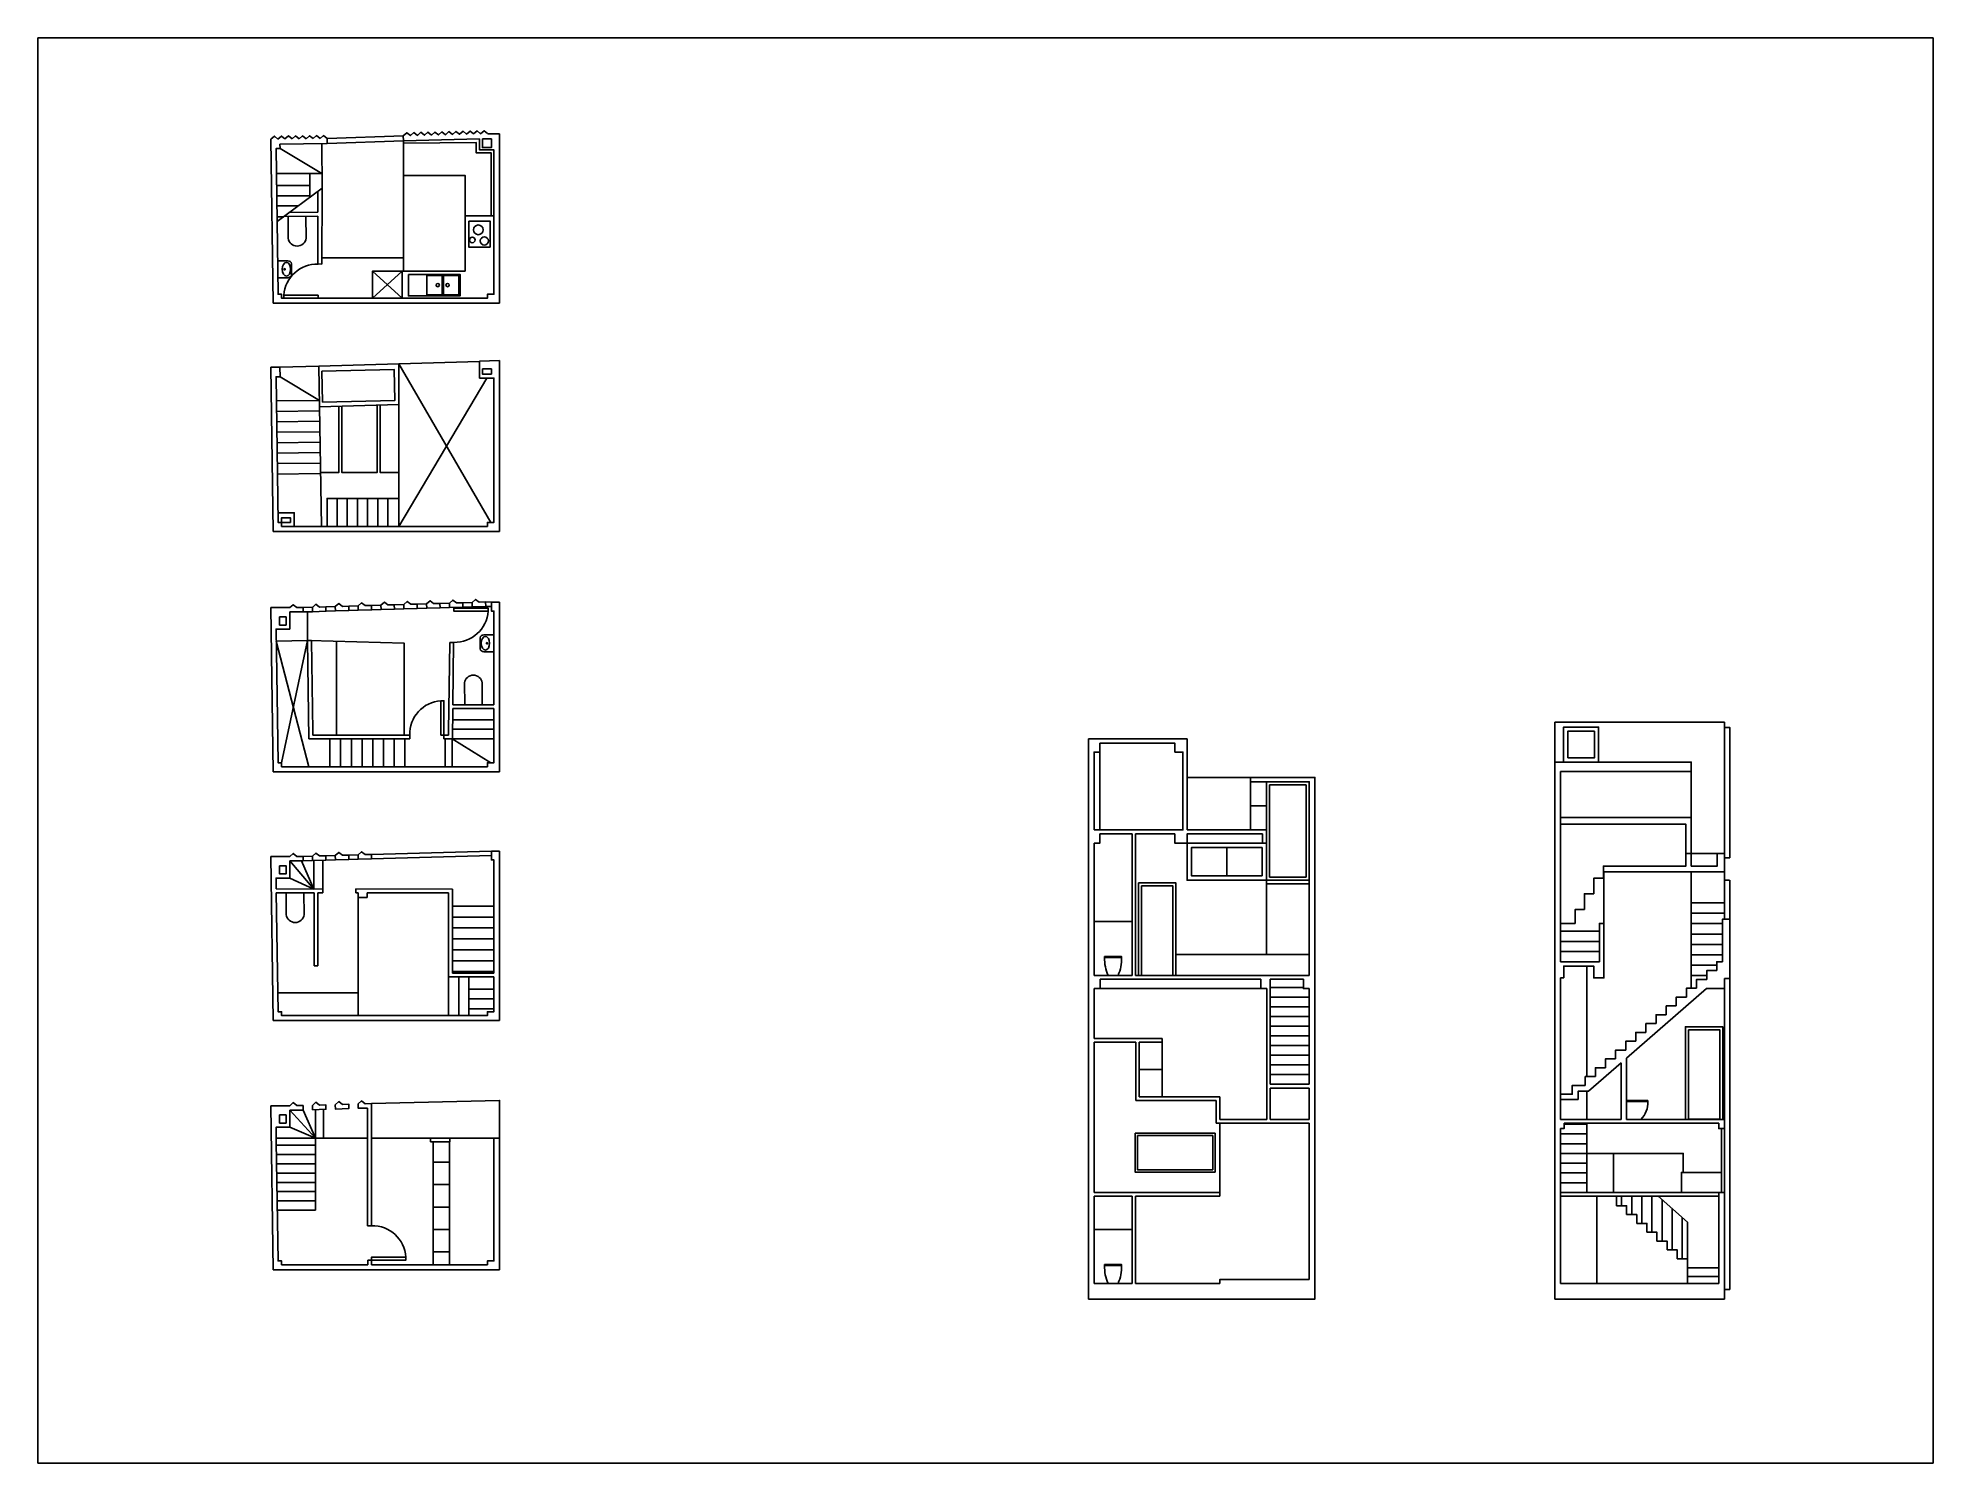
# Model space of a CAD drawing. Header units: millimetres. Extents: x 2264 to 6281, y 216 to 3237.
import ezdxf

# ---------------------------------------------------------------- set-up
doc = ezdxf.new("R2010")
doc.units = ezdxf.units.MM
for name, color, linetype in [('arredo', 6, 'Continuous'), ('infissi', 2, 'Continuous'), ('non sezionato', 1, 'Continuous'), ('sezionato', 3, 'Continuous')]:
    doc.layers.add(name, color=color, linetype=linetype)
picture_1 = doc.add_image_def('image1.jpg', size_in_pixel=(1330, 1000))

msp = doc.modelspace()

# ---------------------------------------------------------------- linework, layer by layer
at = {"layer": 'arredo'}
for p, q in [((2942.3, 1415.2), (2942.3, 1164.6)), ((5620.9, 761.5), (5620.9, 781.6)), ((5642.4, 742.7), (5642.4, 781.6)), ((5663.8, 724), (5663.8, 781.6)), ((5685.3, 705.3), (5685.3, 781.6)), ((5760.4, 727), (5698.8, 781.6)), ((5706.8, 686.5), (5706.8, 774.5)), ((5728.2, 667.8), (5728.2, 755.5)), ((5749.7, 649.1), (5749.7, 736.5)), ((5760.4, 649.1), (5760.4, 727))]:
    msp.add_line(p, q, dxfattribs=at)
for points in [[(3038.5, 3021), (3038.5, 2945.3), (3169.3, 2945.3), (3169.3, 2742.5), (2973.3, 2742.5), (2973.3, 2685.1), (3035.8, 2685.1), (3035.8, 2742.5), (2973.3, 2685.1)], [(3038.4, 3013.5), (3192.5, 3015.5), (3192.7, 2993.5), (3224.4, 2993.5), (3224.4, 2859.6)], [(3038.5, 2945.3), (3038.5, 2742.5)], [(3169.3, 2859.6), (3230.3, 2859.6)], [(3177.1, 2848.5), (3222.2, 2848.5), (3222.2, 2793.4), (3177.1, 2793.4), (3177.1, 2848.5)], [(2866, 2770.7), (3038.5, 2770.7)], [(2973.3, 2742.5), (3035.8, 2685.1)], [(3049, 2735.6), (3158.8, 2735.6), (3158.8, 2690.2), (3049, 2690.2), (3049, 2735.6)], [(3088.2, 2733.4), (3120.6, 2733.4), (3120.6, 2692.5), (3088.2, 2692.5), (3088.2, 2733.4)], [(3123.5, 2733.4), (3155.9, 2733.4), (3155.9, 2692.5), (3123.5, 2692.5), (3123.5, 2733.4)], [(2901.8, 2456.2), (2901.8, 2315.8), (2863.3, 2315.8)], [(2907.8, 2456.4), (2907.8, 2315.8), (2983.1, 2315.8), (2983.1, 2458.6)], [(2989, 2458.8), (2989.1, 2315.8), (3027.6, 2315.8)], [(3039.8, 1759.2), (3039.8, 1954.3), (2839.6, 1959.5)], [(2896.8, 1759.2), (2896.8, 1958)], [(4525, 1287.5), (4525, 1289.7), (4543, 1289.7)], [(4561.1, 1287.5), (4561.1, 1289.7), (4543, 1289.7)], [(4676.1, 1249.3), (4676.1, 1293.9), (4958.9, 1293.9)], [(2942.3, 1213.1), (2772.1, 1213.1)], [(5676.4, 982.3), (5676.4, 984.6), (5631.7, 984.6)], [(5547.6, 872.4), (5751.6, 872.4), (5751.6, 832.1)], [(5603.7, 872.4), (5603.7, 789.5)], [(5747.9, 789.5), (5747.9, 832.1), (5832.9, 832.1)], [(4524.9, 634.6), (4524.9, 636.9), (4543, 636.9)], [(4561.1, 634.6), (4561.1, 636.9), (4543, 636.9)]]:
    msp.add_lwpolyline(points, dxfattribs=at)
for points in [[(2794.1, 2858.2), (2794.1, 2812.2, 0.872576), (2832.2, 2812.2), (2831.5, 2858.7)], [(2772.3, 2764.3), (2793.5, 2764.3, -0.350083), (2801.4, 2758.3), (2801.4, 2746.5)], [(2772.3, 2728.7), (2793.5, 2728.7, 0.350083), (2801.4, 2734.7), (2801.4, 2746.5)], [(3230.3, 1971.6), (3209.1, 1971.6, 0.350083), (3201.2, 1965.6), (3201.2, 1953.7)], [(3230.3, 1935.9), (3209.1, 1935.9, -0.350083), (3201.2, 1941.9), (3201.2, 1953.7)], [(3205.8, 1823.8), (3205.8, 1869.7, 0.872576), (3167.7, 1869.7), (3168.4, 1823.2)], [(2790.2, 1424.4), (2790.2, 1378.5, 0.872576), (2828.3, 1378.5), (2827.7, 1425)], [(4532.5, 1249.9, -0.117197), (4525, 1287.5), (4543, 1287.5)], [(4553.6, 1249.9, 0.117197), (4561.1, 1287.5), (4543, 1287.5)], [(5661.9, 944.7, 0.217181), (5676.4, 982.3), (5631.7, 982.3)], [(4532.5, 597, -0.117197), (4524.9, 634.6), (4543, 634.6)], [(4553.6, 597, 0.117197), (4561.1, 634.6), (4543, 634.6)]]:
    msp.add_lwpolyline(points, format="xyb", dxfattribs=at)
for centre, radius in [((3184.5, 2808.7), 5.96), ((3197.3, 2830.1), 10.3), ((3210, 2806.6), 8.67), ((2786.7, 2746.5), 1.43), ((3111.3, 2712.9), 3.44), ((3132.2, 2712.9), 3.44), ((3215.9, 1953.7), 1.43)]:
    msp.add_circle(centre, radius, dxfattribs=at)
for centre, major_axis in [((2790.4, 2746.5), (0, -14.6)), ((3212.2, 1953.7), (0, 14.6))]:
    msp.add_ellipse(centre, major_axis=major_axis, ratio=0.615813, dxfattribs=at)
at = {"layer": 'infissi'}
for p, q in [((2874.1, 2031), (2894.2, 2031.6)), ((2874.4, 2021.6), (2894.5, 2022.2)), ((2922.5, 2032.5), (2942.5, 2033.1)), ((2922.8, 2023), (2942.8, 2023.7)), ((2970.8, 2033.9), (2990.9, 2034.5)), ((2971.1, 2024.5), (2991.2, 2025.1)), ((3019.2, 2035.4), (3039.2, 2036)), ((3019.5, 2026), (3039.5, 2026.6)), ((3067.5, 2036.9), (3087.6, 2037.5)), ((3067.8, 2027.5), (3087.9, 2028.1)), ((3115.9, 2038.3), (3135.9, 2039)), ((3116.2, 2028.9), (3136.2, 2029.5)), ((3164.2, 2039.8), (3184.3, 2040.4)), ((3164.5, 2030.4), (3184.6, 2031)), ((2825.8, 1502), (2845.8, 1502.4)), ((2825.8, 1492.6), (2846.1, 1493.2)), ((2874.1, 1503.5), (2894.2, 1503.9)), ((2874.4, 1494.1), (2894.5, 1494.7)), ((2922.5, 1505), (2942.5, 1505.4)), ((2922.8, 1495.6), (2942.8, 1496.2))]:
    msp.add_line(p, q, dxfattribs=at)
for points in [[(2857.8, 2685.1), (2785.1, 2685.1), (2785.1, 2691.4), (2857.8, 2691.4), (2857.8, 2685.1)], [(2825.8, 2029.5), (2845.8, 2030.1)], [(2825.8, 2020.1), (2846.1, 2020.7)], [(3145.3, 2028.4), (3218, 2028.4), (3218, 2022), (3145.3, 2022), (3145.3, 2028.4)], [(3212.6, 2041.3), (3225.1, 2040.8)], [(3212.9, 2031.9), (3225.1, 2031.9)], [(3124.5, 1759.2), (3124.5, 1831.8), (3118.1, 1831.8), (3118.1, 1759.2), (3124.5, 1759.2)], [(2970.8, 1506.4), (3225.1, 1513.3)], [(2971.1, 1497), (3225.1, 1503.9)], [(4784, 1520.9), (4784, 1461)], [(4597.1, 1249.9), (4597.1, 1445.7), (4676.1, 1445.7), (4676.1, 1249.9)], [(5756.4, 945.1), (5756.4, 1140.9), (5835.4, 1140.9), (5835.4, 945.1)], [(5832.9, 925), (5832.9, 789.5)], [(5839, 925), (5839, 789.5)], [(2971.1, 646.3), (3043.8, 646.3), (3043.8, 652.7), (2971.1, 652.7), (2971.1, 646.3)]]:
    msp.add_lwpolyline(points, dxfattribs=at)
for points in [[(5498, 1702), (5572.2, 1702), (5572.2, 1776.1), (5498, 1776.1)], [(5506.9, 1710.9), (5563.3, 1710.9), (5563.3, 1767.3), (5506.9, 1767.3)], [(4874.8, 1653.6), (4952.2, 1653.6), (4952.2, 1458.3), (4874.8, 1458.3)], [(4868.1, 1451.6), (4699.8, 1451.6), (4699.8, 1530.4), (4868.1, 1530.4)], [(4858.7, 1461), (4709.2, 1461), (4709.2, 1520.9), (4858.7, 1520.9)], [(4603.5, 1439.4), (4669.8, 1439.4), (4669.8, 1249.9), (4603.5, 1249.9)], [(5762.8, 1134.6), (5829.1, 1134.6), (5829.1, 945.1), (5762.8, 945.1)], [(4589.6, 915.1), (4759.1, 915.1), (4759.1, 832.9), (4589.6, 832.9)], [(4594.4, 910.3), (4754.3, 910.3), (4754.3, 837.7), (4594.4, 837.7)]]:
    msp.add_lwpolyline(points, close=True, dxfattribs=at)
for centre, start, end in [((2855.6, 2687.1), 88.2639, 176.5024), ((3147.5, 2026.3), 268.2639, 356.5024), ((3122.4, 1761.3), 93.4976, 181.7361), ((2973.3, 648.4), 3.4976, 91.7361)]:
    msp.add_arc(centre, 70.6, start, end, dxfattribs=at)
at = {"layer": 'non sezionato'}
for p, q in [((2797.6, 1456.2), (2848.4, 1432.9)), ((5583.5, 1360.1), (5583.5, 1469.5)), ((5491.3, 1343.4), (5573.8, 1343.4)), ((5491.3, 1321.9), (5573.8, 1321.9)), ((5491.3, 1300.3), (5573.8, 1300.3)), ((5547, 1269.4), (5547, 1035.3)), ((5547, 1004.1), (5547, 944.5)), ((5547.6, 936.6), (5547.6, 789.5)), ((2852, 889.8), (2771, 889.8)), ((2852, 870.1), (2771, 870.1)), ((2852, 850.5), (2771, 850.5)), ((3101.5, 853.9), (3136.4, 853.9)), ((2852, 830.8), (2771, 830.8)), ((2852, 811.1), (2771, 811.1)), ((3101.5, 806.3), (3136.4, 806.3)), ((2852, 791.5), (2771, 791.5)), ((2852, 771.8), (2771, 771.8)), ((5491.3, 789.5), (5826.8, 789.5)), ((5491.3, 781.6), (5826.8, 781.6)), ((5568.6, 781.6), (5568.6, 597)), ((2852, 752.2), (2771, 752.2)), ((3101.5, 758.8), (3136.4, 758.8)), ((3101.5, 711.3), (3136.4, 711.3)), ((3101.5, 663.7), (3136.4, 663.7))]:
    msp.add_line(p, q, dxfattribs=at)
for points in [[(2876.8, 3023.8), (3038.6, 3029.2)], [(2876.8, 3013.2), (3038.4, 3018.4)], [(2777, 3002.2), (2865.9, 2949.2)], [(2866, 2918.2), (2865.7, 3013.1)], [(2865.9, 2949.2), (2769.2, 2949.2)], [(2840.4, 2949.2), (2840.4, 2899.3)], [(2840.4, 2924.2), (2769.6, 2924.2)], [(2840.4, 2902.4), (2769.6, 2902.4)], [(2815.7, 2881), (2769.6, 2881)], [(2784.3, 2857.9), (2769.6, 2857.9)], [(2776.8, 2538.8), (2859.4, 2541.3)], [(2859.4, 2541.3), (3028.8, 2546.3)], [(2859.4, 2541.3), (2865.2, 2201.6)], [(3028.8, 2546.3), (3199.9, 2551.3)], [(3028.8, 2546.3), (3028.8, 2201.6)], [(3028.8, 2546.3), (3223.5, 2209.9)], [(2777, 2518.7), (2860.6, 2468.6)], [(3215.1, 2516), (3028.8, 2201.6)], [(2860.6, 2468.6), (2769.2, 2467.4)], [(2860.6, 2468.6), (2769.2, 2467.4)], [(2860.9, 2455), (3028.8, 2460)], [(2860.6, 2446.5), (2769.2, 2445.2)], [(2860.9, 2424.3), (2769.5, 2423.1)], [(2860.6, 2402.2), (2769.2, 2400.9)], [(2861.5, 2380), (2770.1, 2378.8)], [(2861.8, 2357.9), (2770.4, 2356.6)], [(2861.8, 2335.7), (2770.4, 2334.5)], [(2862.4, 2313.6), (2771, 2312.3)], [(2876.6, 2201.6), (2876.6, 2260.9), (3028.8, 2260.9)], [(2898.1, 2260.9), (2898.1, 2201.6)], [(2919.6, 2260.9), (2919.6, 2201.6)], [(2941.2, 2260.9), (2941.2, 2201.6)], [(2962.7, 2260.9), (2962.7, 2201.6)], [(2984.2, 2260.9), (2984.2, 2201.6)], [(3005.7, 2260.9), (3005.7, 2201.6)], [(2772.4, 2230.5), (2772.4, 2230.5), (2807, 2230.5), (2807, 2201.6)], [(2835.5, 1959.4), (2835.5, 2020.1)], [(2835.5, 1959.4), (2768.9, 1958.4), (2838.3, 1692)], [(2780.1, 1700.4), (2835.5, 1959.4)], [(3142.3, 1791.3), (3230.3, 1791.3)], [(3142.3, 1771.7), (3230.3, 1771.7)], [(5479.6, 1702), (5479.6, 1786.5), (5839, 1786.5), (5839, 1498.8)], [(5839, 1775.4), (5850.2, 1775.4), (5850.2, 1498.8)], [(2882.7, 1751.2), (2882.7, 1692)], [(2905.5, 1751.2), (2905.5, 1692)], [(2928.2, 1751.2), (2928.2, 1692)], [(2950.9, 1751.2), (2950.9, 1692)], [(2973.6, 1751.2), (2973.6, 1692)], [(2996.4, 1751.2), (2996.4, 1692)], [(3019.1, 1751.2), (3019.1, 1692)], [(3041.8, 1751.2), (3041.8, 1692)], [(3127.2, 1751.2), (3127.2, 1692)], [(3142.1, 1751.2), (3142.1, 1692)], [(3142.1, 1751.2), (3223.5, 1700.4)], [(3142.3, 1751.2), (3230.3, 1751.2)], [(4515.2, 1723), (4515.2, 1558.2)], [(4834.2, 1669.6), (4699.8, 1669.6)], [(5491.3, 1584.2), (5768.7, 1584.2), (5768.7, 1682.1)], [(5491.3, 1570.3), (5757.3, 1570.3), (5757.3, 1508.5)], [(5768.7, 1584.2), (5768.7, 1508.5)], [(4859.6, 1530.4), (4699.8, 1530.4)], [(2822.6, 1492.5), (2848.4, 1432.9), (2797.5, 1492.6)], [(2848.4, 1432.9), (2848.4, 1493.9)], [(2867.5, 1432.9), (2867.5, 1493.9)], [(5823.6, 1508.5), (5768.7, 1508.5)], [(5850.2, 1498.8), (5839, 1498.8)], [(5768.7, 1469.5), (5768.7, 1222.6)], [(5839, 1469.5), (5839, 1369.2)], [(5849.8, 1451.5), (5839, 1451.5)], [(5850.2, 1451.5), (5850.2, 584.3), (5839, 584.3)], [(4868.1, 1443.6), (4868.1, 1293.9)], [(3142.8, 1396.5), (3230.3, 1396.5)], [(3142.8, 1373.4), (3230.3, 1373.4)], [(5768.7, 1403.4), (5839, 1403.4)], [(5768.7, 1381.4), (5839, 1381.4)], [(3142.8, 1350.3), (3230.3, 1350.3)], [(3142.8, 1327.2), (3230.3, 1327.2)], [(4502.7, 1364.4), (4583.3, 1364.4)], [(5768.7, 1359.5), (5834.9, 1359.5)], [(5768.7, 1337.5), (5834.9, 1337.5)], [(3142.8, 1304.1), (3230.3, 1304.1)], [(5768.7, 1315.6), (5834.9, 1315.6)], [(5768.7, 1293.6), (5834.9, 1293.6)], [(3134.2, 1246.7), (3134.2, 1164.6)], [(3142.8, 1281), (3230.3, 1281)], [(3142.8, 1257.9), (3230.3, 1257.9)], [(3155.7, 1246.7), (3155.7, 1164.6)], [(3177.2, 1246.7), (3177.2, 1164.6)], [(5768.7, 1271.7), (5822.8, 1271.7)], [(5768.7, 1249.7), (5801.4, 1249.7)], [(3177.2, 1220.9), (3230.3, 1220.8)], [(4515.3, 1221.8), (4856.2, 1221.8)], [(4946.3, 1224.2), (4876.2, 1224.2)], [(5839, 1222), (5839, 944.5)], [(3177.2, 1200), (3230.3, 1199.9)], [(3177.2, 1179.1), (3230.3, 1179)], [(4958.9, 1203.6), (4876.2, 1203.6)], [(4958.9, 1183.1), (4876.2, 1183.1)], [(4958.9, 1162.6), (4876.2, 1162.6)], [(4958.9, 1142.1), (4876.2, 1142.1)], [(4646.8, 1108.4), (4646.8, 992.6)], [(4958.9, 1121.6), (4876.2, 1121.6)], [(4958.9, 1101.1), (4876.2, 1101.1)], [(4646.8, 1050.5), (4598.5, 1050.5)], [(4958.9, 1080.5), (4876.2, 1080.5)], [(4958.9, 1060), (4876.2, 1060)], [(4958.9, 1039.5), (4876.2, 1039.5)], [(2825.8, 964.5), (2852, 904.9), (2797.5, 964.5)], [(2852, 965.1), (2852, 752.2)], [(2869.4, 904.9), (2869.4, 965.8)], [(3242.4, 904.8), (3242.4, 984.9), (2971.1, 978.3)], [(2797.6, 928.1), (2852, 904.9)], [(4769.1, 936.6), (4769.1, 789.5)], [(5547.6, 934.6), (5499.2, 934.6)], [(2962.4, 904.9), (2768.9, 904.9)], [(3095.8, 904.9), (2971.1, 904.9)], [(3101.5, 896.9), (3101.5, 636.4)], [(3136.4, 896.9), (3136.4, 636.4)], [(3230.3, 904.8), (3136.9, 904.8)], [(5547.6, 913.9), (5491.3, 913.9)], [(5547.6, 893.1), (5491.3, 893.1)], [(5547.6, 872.4), (5491.3, 872.4)], [(5547.6, 851.7), (5491.3, 851.7)], [(5547.6, 831), (5491.3, 831)], [(5547.6, 810.2), (5491.3, 810.2)], [(5610.2, 761.5), (5610.2, 781.6)], [(5631.6, 742.7), (5631.6, 761.5), (5610.2, 761.5)], [(5653.1, 724), (5653.1, 742.7), (5631.6, 742.7)], [(5674.6, 705.3), (5674.6, 724), (5653.1, 724)], [(4502.7, 711.5), (4583.3, 711.5)], [(5696, 686.5), (5696, 705.3), (5674.6, 705.3)], [(5717.5, 667.8), (5717.5, 686.5), (5696, 686.5)], [(5717.5, 667.8), (5717.5, 686.5), (5696, 686.5)], [(5739, 649.1), (5739, 667.8), (5717.5, 667.8)], [(5760.4, 597), (5760.4, 649.1), (5739, 649.1)], [(5760.4, 630.2), (5826.8, 630.2)], [(5760.4, 611.5), (5826.8, 611.5)]]:
    msp.add_lwpolyline(points, dxfattribs=at)
for points in [[(2865.8, 2530.3), (3019.1, 2533.8), (3020.5, 2468.6), (2867.2, 2465.1)], [(2780.1, 2209.9), (2799.1, 2209.9), (2799.1, 2219.9), (2780.1, 2219.9)]]:
    msp.add_lwpolyline(points, close=True, dxfattribs=at)
at = {"layer": 'sezionato'}
for p, q in [((4868.1, 1530.4), (4868.1, 1443.6)), ((5839, 1243), (5839, 1222)), ((5491.3, 944.5), (5620.4, 944.5)), ((5499.2, 936.6), (5826.8, 936.6)), ((5631.7, 944.5), (5839, 944.5)), ((3230.3, 904.8), (3242.4, 904.8)), ((5826.8, 789.5), (5839, 789.5)), ((5491.3, 597), (5826.8, 597))]:
    msp.add_line(p, q, dxfattribs=at)
for points in [[(2772.6, 3022.5), (2765.2, 3028.7), (2757.7, 3022.3)], [(2762.4, 2674.5), (2757.7, 3022.3)], [(2776.8, 3011.8), (2777, 3002.2), (2768.5, 3002.2), (2772.7, 2693.4), (2780.1, 2693.4), (2780.1, 2685.1), (3216.7, 2685.1), (3216.7, 2693.4), (3230.3, 2693.4), (3230.3, 2999.5), (3199.9, 2999.5), (3199.9, 3023.2)], [(2787.5, 3022.8), (2780.1, 3028.9), (2772.6, 3022.5)], [(2776.8, 3011.8), (2877, 3013.2), (2876.8, 3023.8), (2869.4, 3030), (2861.9, 3023.6)], [(2802.4, 3023), (2795, 3029.1), (2787.5, 3022.8)], [(2817.3, 3023.2), (2809.9, 3029.3), (2802.4, 3023)], [(2832.2, 3023.2), (2824.8, 3029.3), (2817.3, 3023)], [(2847.1, 3023.4), (2839.6, 3029.5), (2832.2, 3023.2)], [(2861.9, 3023.6), (2854.5, 3029.8), (2847.1, 3023.4)], [(3097.9, 3031.1), (3090.4, 3037.2), (3083, 3030.7), (3075.5, 3036.8), (3068.1, 3030.3), (3060.6, 3036.3), (3053.2, 3029.9), (3045.7, 3035.9), (3038.3, 3029.5), (3038.5, 3018.7)], [(3038.5, 3018.7), (3199.9, 3023.2)], [(3187.3, 3033.5), (3179.8, 3039.5), (3172.4, 3033), (3164.9, 3039.1), (3157.5, 3032.6), (3150, 3038.7), (3142.6, 3032.2), (3135.1, 3038.2), (3127.7, 3031.8), (3120.2, 3037.8), (3112.8, 3031.4), (3105.3, 3037.4), (3097.9, 3030.9)], [(3217, 3034.1), (3209.6, 3040.1), (3202.2, 3033.7), (3194.7, 3039.7), (3187.3, 3033.3)], [(3217.2, 3033.9), (3242.4, 3033.9)], [(3242.4, 3033.9), (3242.4, 2674.5)], [(2866, 2918.2), (2770.6, 2847.8)], [(2857.3, 2867.3), (2857.3, 2911.8)], [(2865.8, 2757.6), (2866, 2918.2)], [(2770.5, 2858), (2770.4, 2858)], [(2857.3, 2859.1), (2784.6, 2858.2)], [(2857.3, 2867.3), (2796, 2866.5)], [(2857.1, 2757.7), (2857.3, 2859.1)], [(2857.3, 2870.7), (2857.3, 2870.7)], [(2857, 2757.7), (2865.8, 2757.6)], [(3242.4, 2674.5), (2762.4, 2674.5)], [(2762.4, 2191), (2757.7, 2538.8)], [(2757.7, 2538.8), (2776.8, 2538.8)], [(2776.8, 2538.8), (2777, 2518.7), (2768.5, 2518.7), (2772.7, 2209.9), (2780.1, 2209.9), (2780.1, 2201.6), (3216.7, 2201.6), (3216.7, 2209.9), (3230.3, 2209.9), (3230.3, 2516), (3199.9, 2516), (3199.9, 2551.3)], [(3200, 2551.4), (3242.4, 2552.8)], [(3242.4, 2552.8), (3242.4, 2191)], [(3242.4, 2191), (2762.4, 2191)], [(2762.4, 1681.4), (2757.7, 2029.3)], [(2757.7, 2029.3), (2797.5, 2029.3)], [(2797.5, 2020.1), (2797.6, 1983.7), (2768.5, 1983.7), (2772.7, 1700.4), (2780.1, 1700.4), (2780.1, 1692), (3216.7, 1692), (3216.7, 1700.4), (3230.3, 1700.4), (3230.3, 1815.4)], [(2812.4, 2029.5), (2805, 2035.6), (2797.5, 2029.3)], [(2797.5, 2020.1), (2825.8, 2020.1), (2825.8, 2029.5), (2812.4, 2029.5)], [(3225.1, 2040.8), (3242.4, 2040.8)], [(3230.3, 1823.5), (3230.3, 2022.1), (3225.1, 2022.1), (3225.1, 2040.8)], [(3242.4, 2040.8), (3242.4, 1681.4)], [(2835.5, 1959.4), (2843.7, 1959.5)], [(2838.3, 1751.2), (2835.5, 1959.4)], [(2843.7, 1959.5), (2846.5, 1767.5), (2846.6, 1759.2), (2853.9, 1759.2), (3051.8, 1759.2)], [(3136.9, 1955.6), (3134.1, 1767.5), (3134, 1759.2), (3126.7, 1759.2), (3124.5, 1759.2)], [(3136.9, 1955.6), (3145.1, 1955.7)], [(3143.3, 1823.5), (3144.9, 1955.7)], [(3142.3, 1751.2), (3143.1, 1815.5)], [(3143.1, 1815.5), (3230.3, 1815.4)], [(3143.3, 1823.5), (3230.3, 1823.5)], [(3051.8, 1751.2), (2838.3, 1751.2)], [(3051.8, 1759.4), (3051.8, 1751.3)], [(3124.5, 1759.2), (3124.5, 1751.2)], [(3124.5, 1751.2), (3142.3, 1751.2)], [(4491, 563.6), (4491, 1751.4)], [(4491, 1751.4), (4699.8, 1751.4)], [(4699.8, 1558.2), (4699.8, 1751.4)], [(5479.6, 563.6), (5479.6, 1702)], [(5479.6, 1702), (5768.7, 1702), (5768.7, 1682.1), (5491.3, 1682.1)], [(3242.4, 1681.4), (2762.4, 1681.4)], [(4491, 563.6), (4971, 563.6), (4971, 1669.6), (4834.2, 1669.6), (4834.2, 1660.3)], [(4834.2, 1660.3), (4958.9, 1660.3), (4958.9, 1451.6)], [(4834.2, 1660.3), (4834.2, 1558.2)], [(4868.1, 1558.2), (4868.1, 1660.3)], [(4958.9, 1249.9), (4958.9, 1660.3)], [(5491.3, 1278.8), (5491.3, 1682.1)], [(4868.1, 1609.2), (4834.2, 1609.2)], [(4583.3, 1549.7), (4515.2, 1549.7), (4515.2, 1530.4), (4502.7, 1530.4)], [(4502.7, 1249.9), (4502.7, 1530.4)], [(4583.3, 1549.7), (4583.3, 1249.9)], [(4699.8, 1558.2), (4868.1, 1558.2), (4868.1, 1530.4), (4859.6, 1530.4), (4859.6, 1549.7), (4699.8, 1549.7), (4699.8, 1530.4), (4673.8, 1530.4), (4673.8, 1549.7), (4590.7, 1549.7)], [(4590.7, 1549.7), (4590.7, 1249.9)], [(2762.4, 1154), (2757.7, 1501.8)], [(2757.7, 1501.8), (2797.5, 1501.8)], [(2797.5, 1492.6), (2797.6, 1456.2), (2768.5, 1456.2), (2768.9, 1433)], [(2812.4, 1502), (2805, 1508.2), (2797.5, 1501.8)], [(2797.5, 1492.6), (2825.8, 1492.6), (2825.8, 1502), (2812.4, 1502)], [(3225.1, 1513.4), (3242.4, 1513.3)], [(3230.3, 1254.5), (3230.3, 1494.6), (3225.1, 1494.6), (3225.1, 1513.3)], [(3242.4, 1513.3), (3242.4, 1154)], [(5768.7, 1508.5), (5757.3, 1508.5), (5757.3, 1481.5), (5582.3, 1481.5), (5582.3, 1469.5), (5839, 1469.5)], [(5768.7, 1508.5), (5768.7, 1481.5), (5823.6, 1481.5), (5823.6, 1508.5), (5839, 1508.5)], [(5839, 1508.5), (5839, 1469.5)], [(4958.9, 1451.6), (4868.1, 1451.6)], [(5582.3, 1469.5), (5582.3, 1456.1), (5562.3, 1456.1), (5562.3, 1422.7)], [(2768.9, 1433), (2867.5, 1432.9)], [(2769, 1425), (2772.7, 1172.9), (2780.1, 1172.9), (2780.1, 1164.6), (3216.7, 1164.6), (3216.7, 1172.9), (3230.3, 1172.9), (3230.4, 1246.5)], [(2769, 1425), (2849.5, 1425)], [(2849.5, 1425), (2849.5, 1270.2), (2857, 1270.2), (2857, 1425)], [(2857, 1425), (2867.5, 1425)], [(2867.5, 1432.9), (2867.5, 1425)], [(3142.8, 1432.9), (2937.4, 1433)], [(2937.4, 1433), (2937.4, 1425)], [(2942.3, 1425), (2937.4, 1425)], [(2942.3, 1425), (2942.3, 1415.2), (2961.6, 1415.2), (2961.6, 1425)], [(3134.2, 1425), (2961.6, 1425)], [(3134.2, 1246.7), (3134.2, 1425)], [(3142.7, 1254.6), (3142.8, 1432.9)], [(4958.9, 1443.6), (4868.1, 1443.6)], [(4958.9, 1443.6), (4958.9, 1249.9)], [(5562.3, 1422.7), (5542.2, 1422.7), (5542.2, 1389.3)], [(5542.2, 1389.3), (5522.2, 1389.3), (5522.2, 1360.1)], [(5850.2, 1369.2), (5834.9, 1369.2), (5834.9, 1278.8)], [(5850.2, 1369.2), (5850.2, 1243), (5839, 1243)], [(5491.3, 1278.8), (5573.8, 1278.8), (5573.8, 1360.1), (5583.5, 1360.1), (5583.5, 1244.3), (5561.9, 1244.3), (5561.9, 1269.4), (5498.4, 1269.4), (5498.4, 1244.3)], [(5522.2, 1360.1), (5491.3, 1360.1)], [(3134.2, 1246.7), (3230.3, 1246.5)], [(3142.7, 1254.6), (3230.3, 1254.5)], [(4583.3, 1249.9), (4502.7, 1249.9)], [(4958.9, 1249.9), (4590.7, 1249.9)], [(5801.4, 1241.3), (5801.4, 1260.1), (5822.8, 1260.1)], [(5822.8, 1260.1), (5822.8, 1278.8), (5834.9, 1278.8)], [(4502.7, 1221.8), (4515.3, 1221.8), (4515.3, 1241.9)], [(4502.7, 1116.3), (4502.7, 1221.8)], [(4856.2, 1241.9), (4515.3, 1241.9)], [(4868.8, 1221.8), (4856.2, 1221.8), (4856.2, 1241.9)], [(4868.8, 1221.8), (4868.8, 944.5)], [(4946.3, 1241.9), (4876.2, 1241.9)], [(4876.2, 1241.9), (4876.2, 1019)], [(4958.9, 1221.8), (4946.3, 1221.8), (4946.3, 1241.9)], [(4958.9, 1221.8), (4958.9, 1019)], [(4958.9, 1019), (4958.9, 1221.8)], [(5491.3, 944.5), (5491.3, 1244.3)], [(5498.4, 1244.3), (5491.3, 1244.3)], [(5839, 1222), (5801.2, 1222), (5631.7, 1074.4)], [(5758.4, 1203.9), (5758.4, 1222.6), (5779.9, 1222.6)], [(5779.9, 1222.6), (5779.9, 1241.3), (5801.4, 1241.3)], [(5694.1, 1147.7), (5694.1, 1166.4), (5715.5, 1166.4)], [(5715.5, 1166.4), (5715.5, 1185.1), (5737, 1185.1)], [(5737, 1185.1), (5737, 1203.9), (5758.4, 1203.9)], [(3242.4, 1154), (2762.4, 1154)], [(5651.1, 1110.2), (5651.1, 1129), (5672.6, 1129)], [(5672.6, 1129), (5672.6, 1147.7), (5694.1, 1147.7)], [(4646.8, 1116.3), (4502.7, 1116.3)], [(4591.1, 1108.4), (4502.7, 1108.4)], [(4502.7, 789.5), (4502.7, 1108.4)], [(4591.1, 1108.4), (4591.1, 984.7)], [(4646.8, 1108.4), (4598.5, 1108.4)], [(4598.5, 1108.4), (4598.5, 992.6)], [(4646.8, 1116.3), (4646.8, 1108.4)], [(5608.2, 1072.8), (5608.2, 1091.5), (5629.7, 1091.5)], [(5629.7, 1091.5), (5629.7, 1110.2), (5651.1, 1110.2)], [(5620.4, 1064.6), (5551, 1004.1), (5528.8, 1004.1), (5528.8, 986.9), (5491.3, 986.9), (5491.3, 986.9)], [(5565.3, 1035.3), (5565.3, 1054), (5586.7, 1054)], [(5586.7, 1054), (5586.7, 1072.8), (5608.2, 1072.8)], [(5620.4, 944.5), (5620.4, 1064.6)], [(5631.7, 944.5), (5631.7, 1074.4)], [(4958.9, 1019), (4876.2, 1019)], [(4876.2, 1011), (4876.2, 944.5)], [(4958.9, 1011), (4876.2, 1011)], [(4958.9, 944.5), (4958.9, 1011)], [(4958.9, 1011), (4958.9, 1011)], [(4958.9, 1011), (4958.9, 944.5)], [(5491.3, 997.9), (5516.3, 997.9), (5516.3, 1016.6), (5543.8, 1016.6)], [(5543.8, 1016.6), (5543.8, 1035.3), (5565.3, 1035.3)], [(2762.4, 625.9), (2757.7, 973.7)], [(2757.7, 973.7), (2797.5, 973.7)], [(2797.5, 964.5), (2797.6, 928.1), (2768.5, 928.1), (2769, 896.9)], [(2812.4, 973.9), (2805, 980.1), (2797.5, 973.7)], [(2797.5, 964.5), (2825.8, 964.5), (2825.8, 973.9), (2812.4, 973.9)], [(2971.1, 978.3), (2957.4, 977.9), (2949.8, 983.8), (2942.5, 977.3), (2942.8, 968.1), (2962.4, 968.7)], [(2962.4, 968.7), (2962.5, 719.1)], [(2971.1, 978.3), (2971.1, 719)], [(4761.6, 984.7), (4591.1, 984.7)], [(4769.1, 992.6), (4598.5, 992.6)], [(4761.6, 984.7), (4761.6, 936.6)], [(4769.1, 992.6), (4769.1, 944.5)], [(4958.9, 936.6), (4761.6, 936.6)], [(4868.8, 944.5), (4769.1, 944.5)], [(4958.9, 944.5), (4876.2, 944.5)], [(4958.9, 705.6), (4958.9, 936.6)], [(4958.9, 936.6), (4958.9, 605.2)], [(5491.3, 925), (5499.2, 925), (5499.2, 936.6)], [(5491.3, 781.6), (5491.3, 925)], [(5839, 944.5), (5839, 925), (5826.8, 925), (5826.8, 936.6), (5826.8, 930.8)], [(2769, 896.9), (2772.7, 644.8), (2780.1, 644.8), (2780.1, 636.4), (2963.3, 636.4)], [(3136.9, 904.8), (3095.8, 904.8)], [(3095.8, 896.9), (3095.8, 904.8)], [(3136.9, 896.9), (3095.8, 896.9)], [(3136.9, 896.9), (3136.9, 904.8)], [(3230.3, 759.8), (3230.3, 904.8)], [(3242.4, 904.8), (3242.4, 625.9)], [(4971, 842.5), (4971, 563.6)], [(4769.1, 789.5), (4502.7, 789.5)], [(4502.7, 597), (4502.7, 781.6)], [(4583.3, 781.6), (4502.7, 781.6)], [(4583.3, 781.6), (4583.3, 596.9)], [(4590.8, 781.6), (4590.7, 596.9)], [(4769.1, 781.6), (4590.8, 781.6)], [(4769.1, 789.5), (4769.1, 781.6)], [(5491.3, 597), (5491.3, 781.6)], [(5826.8, 705.6), (5826.8, 789.5)], [(5826.8, 781.6), (5826.8, 597)], [(5839, 789.5), (5839, 563.6)], [(5839, 563.6), (5839, 789.5)], [(2971.1, 636.4), (3216.7, 636.4), (3216.7, 644.8), (3230.3, 644.8), (3230.3, 759.8)], [(2962.5, 719.1), (2971.2, 719)], [(2963.3, 636.4), (2963.3, 646.3)], [(2963.3, 646.3), (2971.1, 646.3)], [(2971.1, 636.4), (2971.1, 646.3)], [(3242.4, 625.9), (2762.4, 625.9)], [(4958.9, 605.2), (4769, 605.2), (4769, 596.8), (4590.7, 596.9)], [(4971, 563.6), (4491, 563.6)], [(4583.3, 596.9), (4502.7, 597)], [(5479.6, 563.6), (5839, 563.6)]]:
    msp.add_lwpolyline(points, dxfattribs=at)
for points in [[(3206, 3022.9), (3225.1, 3022.9), (3225.1, 3004.6), (3206, 3004.6)], [(3206, 2535.3), (3225.1, 2535.3), (3225.1, 2524.2), (3206, 2524.2)], [(2776.1, 2009.7), (2789.8, 2009.7), (2789.8, 1992.4), (2776.1, 1992.4)], [(2845.8, 2029.9), (2846.1, 2020.7), (2874.4, 2021.6), (2874.1, 2031), (2860.7, 2030.6), (2853.1, 2036.5)], [(2894.2, 2031.4), (2894.5, 2022.2), (2922.8, 2023), (2922.5, 2032.5), (2909.1, 2032), (2901.5, 2038)], [(2942.5, 2032.9), (2942.8, 2023.7), (2971.1, 2024.5), (2970.8, 2033.9), (2957.4, 2033.5), (2949.8, 2039.4)], [(2990.9, 2034.3), (2991.2, 2025.1), (3019.5, 2026), (3019.2, 2035.4), (3005.8, 2035), (2998.2, 2040.9)], [(3039.2, 2035.8), (3039.5, 2026.6), (3067.8, 2027.5), (3067.5, 2036.9), (3054.1, 2036.5), (3046.5, 2042.4)], [(3087.6, 2037.3), (3087.9, 2028.1), (3116.2, 2028.9), (3115.9, 2038.3), (3102.5, 2037.9), (3094.9, 2043.8)], [(3135.9, 2038.7), (3136.2, 2029.5), (3164.5, 2030.4), (3164.2, 2039.8), (3150.8, 2039.4), (3143.2, 2045.3)], [(3184.3, 2040.2), (3184.6, 2031), (3212.9, 2031.9), (3212.6, 2041.3), (3199.2, 2040.9), (3191.6, 2046.8)], [(4502.7, 1558.2), (4502.7, 1723), (4515.2, 1723), (4515.2, 1741.8), (4674, 1741.8), (4674, 1723), (4691, 1723), (4691, 1558.2)], [(2845.8, 1502.4), (2846.1, 1493.2), (2874.4, 1494.1), (2874.1, 1503.5), (2860.7, 1503.1), (2853.1, 1509)], [(2894.2, 1503.9), (2894.5, 1494.7), (2922.8, 1495.6), (2922.5, 1505), (2909.1, 1504.6), (2901.5, 1510.5)], [(2942.5, 1505.4), (2942.8, 1496.2), (2971.1, 1497), (2970.8, 1506.4), (2957.4, 1506), (2949.8, 1511.9)], [(2776.1, 1482.2), (2789.8, 1482.2), (2789.8, 1464.9), (2776.1, 1464.9)], [(2845.8, 974.3), (2846.1, 965.1), (2874.4, 966), (2874.1, 975.4), (2860.7, 975), (2853.1, 980.9)], [(2894.2, 975.8), (2894.5, 966.6), (2922.8, 967.4), (2922.5, 976.9), (2909.1, 976.5), (2901.5, 982.4)], [(2776.1, 954.1), (2789.8, 954.1), (2789.8, 936.8), (2776.1, 936.8)]]:
    msp.add_lwpolyline(points, close=True, dxfattribs=at)

# ---------------------------------------------------------------- pictures from other files: only their frames are drawn
at = {"layer": 'arredo'}
image = msp.add_image(picture_1, insert=(2263.7, 216.1), size_in_units=(4017.6, 3020.8), dxfattribs=at)
image.dxf.flags = 7

doc.saveas('drawing.dxf')
